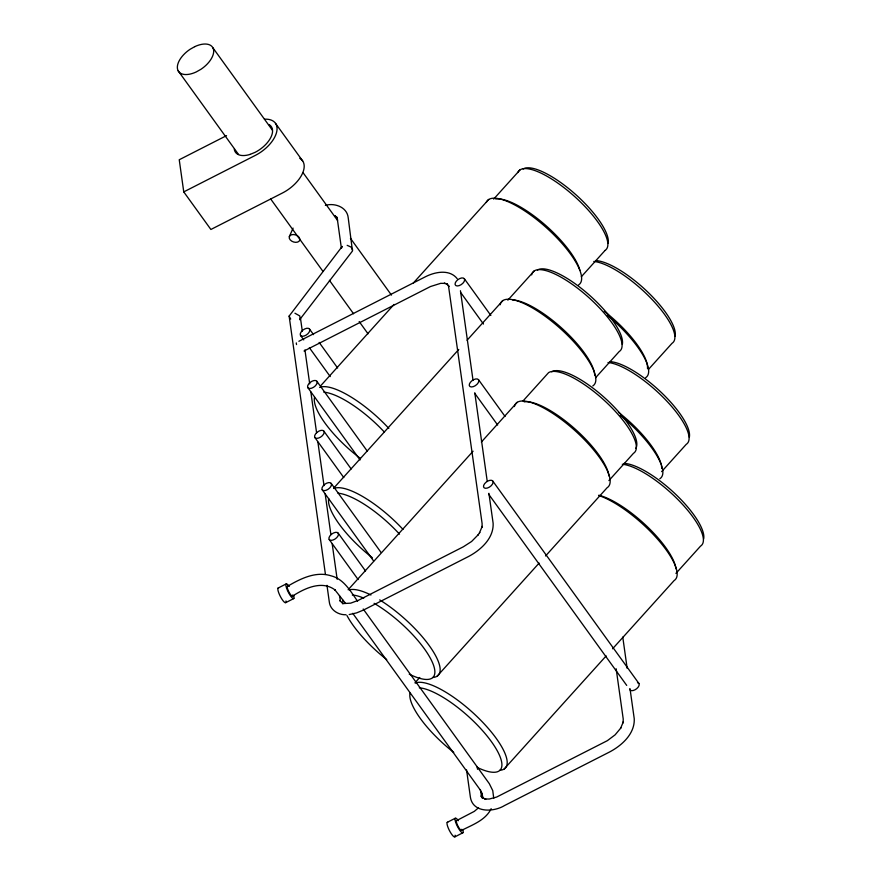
<?xml version="1.0" encoding="UTF-8"?>
<svg xmlns="http://www.w3.org/2000/svg" width="881" height="881" viewBox="0 0 881 881"><rect width="100%" height="100%" fill="white"/><g stroke="black" fill="none" stroke-linecap="round" stroke-linejoin="round"><path stroke-width="1.32" d="M482.876 797.14L482.81 797.977L482.094 793.385L482.392 794.166L480.145 789.794L352.741 613.33M493.745 798.362L492.754 790.62L489.307 783.661L363.203 609.002M325.441 574.456L289.133 316.092L342.202 246.427L341.388 248.211L337.28 218.686L337.467 219.854L336.41 216.836L336.949 217.915L334.901 215.812L336.806 217.2L334.736 216.341M300.223 318.9L299.76 315.927L294.926 313.218M325.375 205.372C334.648 202.63 347.257 207.09 348.226 217.893L352.466 251.019L299.628 319.726M289.353 236.537L293.087 228.124M479.407 533.016L482.204 526.386L482.017 527.411L482.105 523.545L448.44 285.477L448.991 286.545L446.7 283.88L447.746 284.409L444.211 283.253L445.257 283.396L440.709 283.33L430.512 286.523L304.022 351.012M620.521 728.466L623.319 721.836L623.131 722.861L623.219 718.984L616.16 668.767M491.158 808.681C485.552 820.343 472.326 824.814 461.666 830.365M477.832 535.285L479.826 532.421M620.94 727.871L615.125 734.831L607.372 740.657L496.631 797.063L489.307 799.023L484.77 798.99L485.816 799.133L481.995 797.58L482.843 798.428L481.07 795.873L481.61 796.942L480.387 789.64M478.163 534.8L471.588 541.496L463.351 546.793L358.402 600.302L350.704 603.155L343.656 603.54M320.552 385.922L394.049 304.419M413.343 283.021L488.68 199.48M493.646 199.117L520.076 169.813M333.833 487.986L458.781 349.438M467.051 340.264L502.886 300.531M507.841 300.168L534.271 270.863M581.328 276.744L605.016 250.479M348.138 589.763L473.086 451.204M481.356 442.042L517.191 402.309M523.061 400.932L548.577 372.641A58.741 18.204 42 0 1 606.833 402.771A58.741 18.204 42 0 1 633.505 453.286L608.914 480.586M595.523 377.795L619.222 351.519A58.741 18.204 42 0 0 586.856 295.818A58.741 18.204 42 0 0 531.65 274.883M648.339 369.568L672.038 343.293A58.741 18.204 42 0 0 651.61 299.011A58.741 18.204 42 0 0 593.794 261.448M415.149 682.588L419.752 677.489M437.152 676.179L539.128 563.091M545.559 555.966L607.119 487.711A62.188 19.272 42 0 0 572.859 428.728A62.188 19.272 42 0 0 514.405 406.57M661.631 471.632L686.233 444.343A58.741 18.204 42 0 0 665.816 400.062A58.741 18.204 42 0 0 608 362.498M675.936 573.399L700.538 546.121A58.741 18.204 42 0 0 680.121 501.829A58.741 18.204 42 0 0 622.305 464.265M504.174 769.003L606.15 655.916M612.581 648.79L674.141 580.535A62.188 19.272 42 0 0 656.94 538.434A62.188 19.272 42 0 0 598.573 495.452M478.526 807.789L474.308 811.379L456.512 820.64M226.549 135.63L179.239 159.747L183.755 191.893L210.889 229.478L282.46 192.994A27.553 14.933 -35.8 0 0 302.018 174.405A27.553 14.933 -35.8 0 0 299.76 158.327M183.755 191.893L255.325 155.397A27.553 14.933 -35.8 0 0 276.579 132.337A27.553 14.933 -35.8 0 0 264.454 119.199M298.868 341.288L425.567 276.689C435.203 271.833 449.629 268.969 457.228 278.726M278.077 588.056L286.105 583.971M287.382 586.383C300.344 578.795 315.761 570.877 331.168 575.855C343.909 579.026 350.561 591.371 357.587 601.216M292.536 596.107C304.529 588.42 322.028 579.885 335.232 590.094L334.736 589.653L345.528 603.342M285.785 602.615L293.814 598.529M447.229 822.347L455.257 818.251M454.915 836.851L462.932 832.754M250.182 154.373L255.193 152.292A22.036 11.949 -35.8 0 0 270.83 137.425A22.036 11.949 -35.8 0 0 269.024 124.562M349.184 614.564L356.585 612.901L363.379 610.115L468.615 556.462C480.828 549.975 493.9 538.214 493.118 523.215L488.911 493.305M346.046 614.74C338.26 615.092 329.968 609.872 329.263 601.657L326.972 585.336M347.169 245.336L351.134 247.109L352.697 250.072M342.224 603.078L339.956 600.424L340.495 601.492L339.46 595.556M290.697 319.054L289.133 316.092M464.353 278.748A5.506 2.984 -35.8 0 1 459.056 285.664A5.506 2.984 -35.8 0 1 456.16 281.38A5.506 2.984 -35.8 0 1 464.353 278.748L490.849 315.442M460.972 292.899L483.46 324.043M478.537 379.733A5.506 2.984 -35.8 0 1 473.24 386.66A5.506 2.984 -35.8 0 1 470.344 382.365A5.506 2.984 -35.8 0 1 478.537 379.733L505.044 416.438M475.167 393.895L497.655 425.027M275.555 123.406L302.69 160.992M212.861 47.739L272.394 130.201M302.965 172.544L337.566 220.448M350.429 238.277L391.461 295.113M492.787 481.081A5.506 2.984 -35.8 0 1 487.49 488.008A5.506 2.984 -35.8 0 1 484.594 483.724A5.506 2.984 -35.8 0 1 492.787 481.081L638.923 683.491M488.614 494.131L626.71 685.407M178.16 70.832L238.498 154.406M270.676 198.974L322.975 271.403M329.406 280.312L353.545 313.746M359.173 321.543L368.027 333.8M309.517 329.065A5.506 2.984 -35.8 0 1 304.22 335.991A5.506 2.984 -35.8 0 1 301.324 331.697A5.506 2.984 -35.8 0 1 309.517 329.065L313.537 334.626M319.153 342.412L337.621 367.994M300.52 335.441L303.736 339.89M309.352 347.676L330.232 376.583M316.863 381.297A5.506 2.984 -35.8 0 1 311.566 388.224A5.506 2.984 -35.8 0 1 308.669 383.929A5.506 2.984 -35.8 0 1 316.863 381.297L367.443 451.358M307.865 387.673L360.054 459.959M323.867 431.15A5.506 2.984 -35.8 0 1 318.57 438.066A5.506 2.984 -35.8 0 1 315.673 433.782A5.506 2.984 -35.8 0 1 323.867 431.15L351.167 468.956M314.869 437.516L343.777 477.557M331.212 483.416A5.506 2.984 -35.8 0 1 325.915 490.343A5.506 2.984 -35.8 0 1 323.019 486.048A5.506 2.984 -35.8 0 1 331.212 483.416L380.988 552.365M322.215 489.792L373.61 560.966M338.194 533.148A5.506 2.984 -35.8 0 1 332.908 540.064A5.506 2.984 -35.8 0 1 330.001 535.78A5.506 2.984 -35.8 0 1 338.194 533.148L365.505 570.954M329.208 539.513L358.115 579.544M622.768 637.084L627.162 668.36M630.025 688.755L634.232 718.654C635.014 733.664 621.942 745.425 609.729 751.911L504.494 805.564C493.646 812.238 472.756 813.141 470.377 797.096L466.556 769.906M460.444 290.741L473.053 380.46M474.771 392.695L487.193 481.07M477.139 766.569L477.524 769.289M300.443 317.953L302.304 331.146M304.936 349.922L309.705 383.852M310.85 391.99L316.576 432.703M317.909 442.207L324.01 485.629M325.155 493.767L330.882 534.481M332.214 543.984L337.17 579.269M296.556 344.57A5.517 1.277 63 0 1 296.324 342.907M299.683 238.366A5.517 3.678 19 0 1 293.637 242.011A5.517 3.678 19 0 1 290.124 235.491A5.517 3.678 19 0 1 299.144 237.352M461.809 829.263A5.517 1.277 63 0 1 458.472 827.039A5.517 1.277 63 0 1 456.854 820.574M292.668 595.005A5.517 1.277 63 0 1 289.342 592.781A5.517 1.277 63 0 1 287.724 586.317M285.995 600.963A8.248 1.905 63 0 1 281.006 597.637A8.248 1.905 63 0 1 278.583 587.957M293.703 595.435A8.248 1.905 63 0 1 291.325 596.966A8.248 1.905 63 0 1 285.973 586.063A8.248 1.905 63 0 1 289.287 586.438M455.114 835.199A8.226 1.905 63 0 1 450.147 831.884A8.226 1.905 63 0 1 447.735 822.237M462.822 829.671A8.226 1.905 63 0 1 460.455 831.201A8.226 1.905 63 0 1 455.125 820.343A8.226 1.905 63 0 1 458.417 820.707M250.193 154.373A22.036 11.949 -35.8 0 1 234.28 149.175M319.66 387.464A62.188 19.272 42 0 1 388.818 428.364M486.29 202.432A62.188 19.272 42 0 1 545.868 227.254A62.188 19.272 42 0 1 578.608 284.871M360.417 458.439A59.699 18.501 42 0 1 314.495 397.474M323.801 392.155A59.699 18.501 42 0 1 384.457 432.175M495.739 199.04A58.741 18.204 42 0 1 542.993 223.08A58.741 18.204 42 0 1 579.874 270.28M517.819 172.588A58.741 18.204 42 0 1 574.082 196.034A58.741 18.204 42 0 1 605.005 250.468M523.193 168.998A56.979 17.664 42 0 1 574.181 193.203A56.979 17.664 42 0 1 608.121 243.332M607.185 315.178A62.188 19.272 42 0 1 645.619 377.696M604.3 311.268A58.741 18.204 42 0 1 647.48 368.478M595.567 260.6A56.979 17.664 42 0 1 646.709 291.038A56.979 17.664 42 0 1 675.143 336.146M333.855 488.515A62.188 19.272 42 0 1 403.024 529.415M500.1 304.793A62.188 19.272 42 0 1 558.554 326.961A62.188 19.272 42 0 1 592.803 385.922M372.421 557.805A59.699 18.501 42 0 1 328.69 498.525M338.007 493.206A59.699 18.501 42 0 1 399.511 534.15M512.478 299.925A58.741 18.204 42 0 1 562.948 329.208A58.741 18.204 42 0 1 594.708 375.504M537.388 270.049A56.979 17.664 42 0 1 588.387 294.243A56.979 17.664 42 0 1 622.327 344.383M620.356 415.369A62.188 19.272 42 0 1 659.825 478.746M618.495 412.308A58.741 18.204 42 0 1 661.091 464.144M661.422 465.62A58.741 18.204 42 0 1 661.719 468.318M609.773 361.651A56.979 17.664 42 0 1 660.904 392.089A56.979 17.664 42 0 1 689.338 437.196M379.689 599.906A62.188 19.272 42 0 1 430.809 647.854A62.188 19.272 42 0 1 432.681 677.478M349.217 589.896A62.188 19.272 42 0 1 370.934 595.005M374.095 603.32A59.699 18.501 42 0 1 431.371 660.177A59.699 18.501 42 0 1 409.236 674.13M386.726 659.572A59.699 18.501 42 0 1 346.982 615.555M342.885 603.981A59.699 18.501 42 0 1 342.995 600.291M352.312 594.983A59.699 18.501 42 0 1 363.765 598.122M524.239 401.868A58.741 18.204 42 0 1 573.817 427.902A58.741 18.204 42 0 1 608.914 475.96M551.693 371.826A56.979 17.664 42 0 1 605.467 398.509A56.979 17.664 42 0 1 635.719 448.418M415.182 683.105A62.188 19.272 42 0 1 481.632 721.165A62.188 19.272 42 0 1 499.703 770.302M419.323 687.797A59.699 18.501 42 0 1 491.003 741.086A59.699 18.501 42 0 1 477.447 767.527M453.748 752.396A59.699 18.501 42 0 1 410.017 693.116M598.915 495.254A58.741 18.204 42 0 1 646.874 526.254A58.741 18.204 42 0 1 675.936 568.785M624.078 463.417A56.979 17.664 42 0 1 675.209 493.856A56.979 17.664 42 0 1 703.644 538.974M637.481 682.676A5.506 2.984 -35.8 0 1 636.666 688.711A5.506 2.984 -35.8 0 1 629.651 689.107M194.778 46.638L190.098 49.281A20.869 11.31 -35.8 0 0 177.621 69.423A20.869 11.31 -35.8 0 0 196.265 71.934L200.934 69.291A20.869 11.31 -35.8 0 0 213.422 49.149A20.869 11.31 -35.8 0 0 194.778 46.638"/></g></svg>
